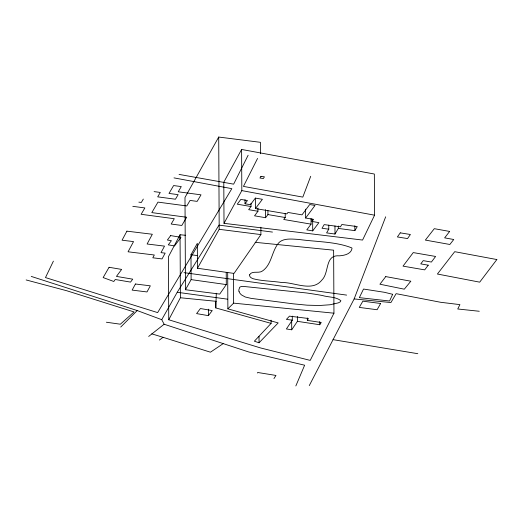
<?xml version="1.0" encoding="UTF-8"?>
<svg xmlns="http://www.w3.org/2000/svg" width="523" height="523" viewBox="0 0 523 523"><rect width="100%" height="100%" fill="white"/><g stroke="black" fill="none" stroke-linecap="round" stroke-linejoin="round"><path stroke-width="0.78" d="M271.071 320.148L271.091 323.384L215.803 307.929L216.293 293.253M310.708 176.29L302.817 197.106L243.437 186.404L257.571 158.417M309.27 385.608L354.143 298.934L385.673 216.81M295.841 385.948L304.628 365.211L248.726 351.972L164.144 324.234L161.744 319.677L137.222 310.564L31.262 276.419M53.392 261.14L45.481 277.576L157.639 312.604L231.833 188.653L174.002 177.885M374.566 215.188L362.57 240.057L224.014 223.334L223.798 182.174L241.606 149.447L374.35 174.028L374.566 215.188L241.822 190.607L224.014 223.334M248.124 155.246L233.644 184.155L179.056 174.401M255.146 242.312L333.628 250.177L333.955 313.192L310.217 360.386L260.67 347.978L168.752 319.769L168.426 256.754L180.056 234.735L185.652 235.298M168.752 319.769L180.389 297.75L180.056 234.735M260.487 153.755L260.428 142.321L218.712 137.052L184.992 197.465L185.475 289.729L219.719 294.089L226.296 284.584L226.23 272.529M185.475 289.729L191.117 279.615L190.987 254.708L197.328 243.345L197.459 268.253L234.029 273.418L260.912 234.585L260.872 227.237M197.459 268.253L219.196 229.316L218.712 137.052M292.311 320.168L286.388 328.967L291.716 329.791L297.384 321.331L319.736 324.744L321.246 322.501L307.347 320.383L308.4 318.494L289.474 316.14L286.414 319.403L292.311 320.168L292.292 316.127M161.738 319.677L177.225 292.265L219.019 225.125L272.47 232.081M143.315 199.073L141.334 202.473L138.863 202.146M328.758 225.151L328.777 229.185L326.587 232.898L335.001 234.043L338.329 228.414L338.316 225.995M338.329 228.414L354.849 230.643L357.261 226.59L341.846 224.504L340.48 226.812L324.182 224.615L322.018 228.283L328.777 229.185M257.368 373.01L257.702 372.481L275.967 375.442L273.954 378.587M257.924 208.043L257.944 211.266L254.538 215.829L265.606 217.718L267.933 214.574L267.913 210.54M311.035 218.496L311.067 224.145L306.792 229.872L312.715 230.891L318.899 222.635L312.022 221.451L313.571 219.372L305.635 218.026L315.009 205.447L309.701 204.532L301.993 214.855L287.964 212.449L286.885 213.894L255.472 208.566L262.396 199.302L255.368 198.106L250.425 204.696L245.032 203.774L247.438 200.531L240.841 199.407L237.265 204.192L251.02 206.539L251.001 203.31M251.02 206.539L248.673 209.677L257.944 211.266M285.198 213.476L285.225 217.516L283.747 219.483L311.067 224.145M208.416 315.644L212.233 310.577L200.42 308.537L196.596 313.604L208.416 315.644L208.383 309.178M120.721 327.052L137.222 310.564M271.091 323.384L254.368 341.199L259.055 342.774L278.184 322.913L227.878 308.851L227.688 272.496M227.878 308.851L233.631 303.137L233.474 273.248M148.676 336.452L164.144 324.227M159.41 340.061L163.065 337.309L210.449 352.195L223.321 343.552M354.143 298.934L390.916 302.549L396.107 293.665L440.601 302.281L459.913 304.621L457.743 308.988L479.271 311.263M180.389 297.75L216.339 301.333M233.631 303.137L333.955 313.192M219.196 229.316L260.912 234.585M154.102 191.621L160.293 192.444L157.704 196.857L175.453 199.224L178.134 194.654L169.007 193.432L173.616 185.56L181.278 186.593L178.232 191.791L201.002 194.831L197.151 201.381L190.052 200.433L186.809 205.957L157.972 202.113L151.82 212.613L186.639 217.248L181.808 225.459L171.178 224.04L174.296 218.725L141.125 214.299L144.858 207.938L132.796 206.33M184.004 272.64L346.631 295.103M177.232 292.272L227.583 299.176M190.987 254.708L197.387 255.61M191.117 279.615L226.296 284.584M106.378 322.227L120.355 324.208L134.078 311.937L66.767 290.755L26.15 279.949M333.053 339.649L417.799 353.698M267.933 214.574L285.225 217.516M151.768 333.837L163.058 337.309M354.829 225.805L354.849 230.643M334.962 225.969L335.001 234.043M319.716 321.514L319.736 324.744M312.669 221.203L312.715 230.891M312.009 219.032L312.022 221.451M307.334 317.958L307.347 320.383M305.589 209.148L305.635 218.026M297.358 316.48L297.384 321.331M291.664 320.096L291.716 329.791M265.56 209.645L265.606 217.718M259.022 336.315L259.055 342.774M255.42 198.08L255.472 208.566M245.006 199.74L245.032 203.774M241.606 149.447L241.822 190.607M215.777 302.274L215.803 307.929M239.05 291.514A24.287 11.735 -0.3 0 1 238.782 290.082L239.691 287.29L241.188 286.506L243.136 286.388L306.485 292.965A229.95 111.131 -0.3 0 1 322.318 295.482C328.235 297.384 335.936 296.606 340.872 300.705L340.303 301.823L338.329 302.869L330.111 304.759L319.39 305.51L307.112 305.177L293.011 303.811L251.06 298.365L245.254 296.992L241.567 294.965A19.665 9.506 -0.3 0 1 239.076 291.514M249.602 274.843C249.242 277.04 251.661 278.249 253.4 278.798C262.624 281.191 272.274 281.001 281.649 282.512C294.279 282.06 312.257 292.435 321.887 280.047C329.568 272.646 324.58 254.538 339.322 255.839C344.167 255.459 350.828 254.237 352.018 248.628L351.809 247.915C335.701 241.443 315.899 241.901 298.666 239.423C291.474 239.116 281.485 237.435 277.157 244.947C271.574 253.243 271.156 264.945 262.507 270.966C258.793 273.836 251.929 270.241 249.602 274.843M392.668 294.299L389.563 301L359.347 297.646L363.518 289.042L384.477 292.305L392.668 294.299M126.912 231.153L122.062 240.201L133.535 241.6L128.057 251.798L154.318 254.995L152.814 257.8L162.032 258.924L165.144 253.139L161.019 252.648L164.529 246.124L147.1 243.999L152.33 234.258L126.912 231.153M135.431 283.996L132.129 290.102L147.002 291.945L150.323 285.826L135.431 283.996M380.659 303.484L377.096 309.734L359.275 307.413L362.838 301.176L380.659 303.484M109.085 267.279L103.142 277.563L113.792 281.485L115.263 279.504L130.547 282.1L132.724 279.171L116.446 276.406L121.637 269.417L109.085 267.279M260.925 176.356L259.938 178.023L263.415 178.5L264.409 176.833L260.925 176.356M400.258 232.859L397.388 236.945L407.541 238.566L410.405 234.494L400.258 232.859M170.681 235.592L167.386 240.018L171.387 240.704L168.275 244.862L174.545 245.928L180.958 237.344L170.681 235.592M428.239 265.174L424.715 269.875L403.024 266.135L413.242 252.589L435.607 256.46L431.39 262.049L423.218 260.644L420.754 263.893L428.239 265.174M496.85 259.552L479.696 282.159L437.398 274.026L454.709 251.687L496.85 259.552M385.758 276.595L379.92 284.224L404.292 289.186L410.843 281.204L385.758 276.595M449.656 231.441L444.635 237.867L453.748 239.501L449.852 244.476L425.362 240.083L434.299 228.682L449.656 231.441"/></g></svg>
